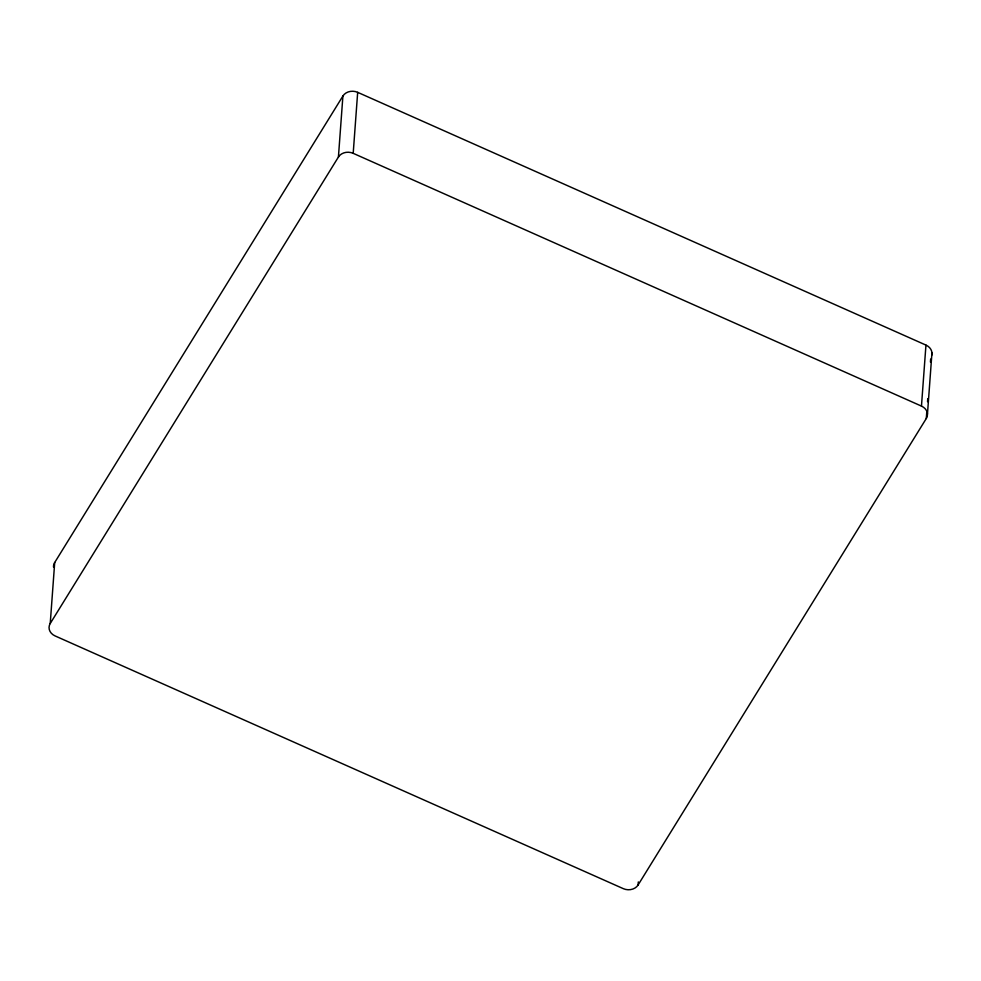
<?xml version="1.0" encoding="UTF-8"?>
<svg xmlns="http://www.w3.org/2000/svg" width="981" height="981" viewBox="0 0 981 981"><rect width="100%" height="100%" fill="white"/><g stroke="black" fill="none" stroke-linecap="round" stroke-linejoin="round"><path stroke-width="1.47" d="M926.751 412.388L926.297 418.495L638.091 884.985A10.999 9.136 4.2 0 1 623.327 888.663L55.046 635.909A10.999 9.136 4.2 0 1 50.227 623.511L54.703 562.505L342.909 96.015A10.999 9.136 4.2 0 1 357.673 92.337L925.954 345.091A10.999 9.136 4.2 0 1 931.729 355.257M50.227 623.511L338.42 157.021L342.909 96.015M926.297 418.495A10.999 9.136 4.2 0 0 921.466 406.097L353.197 153.33L357.673 92.337M638.091 884.985L638.312 881.931M921.466 406.097L925.954 345.091M927.536 401.72L927.756 398.666M930.442 362.063L930.662 359.021M927.474 413.884L931.95 352.89M338.42 157.021A10.999 9.136 4.2 0 1 353.197 153.33M53.526 567.116A10.999 9.136 4.2 0 1 54.703 562.505"/></g></svg>
